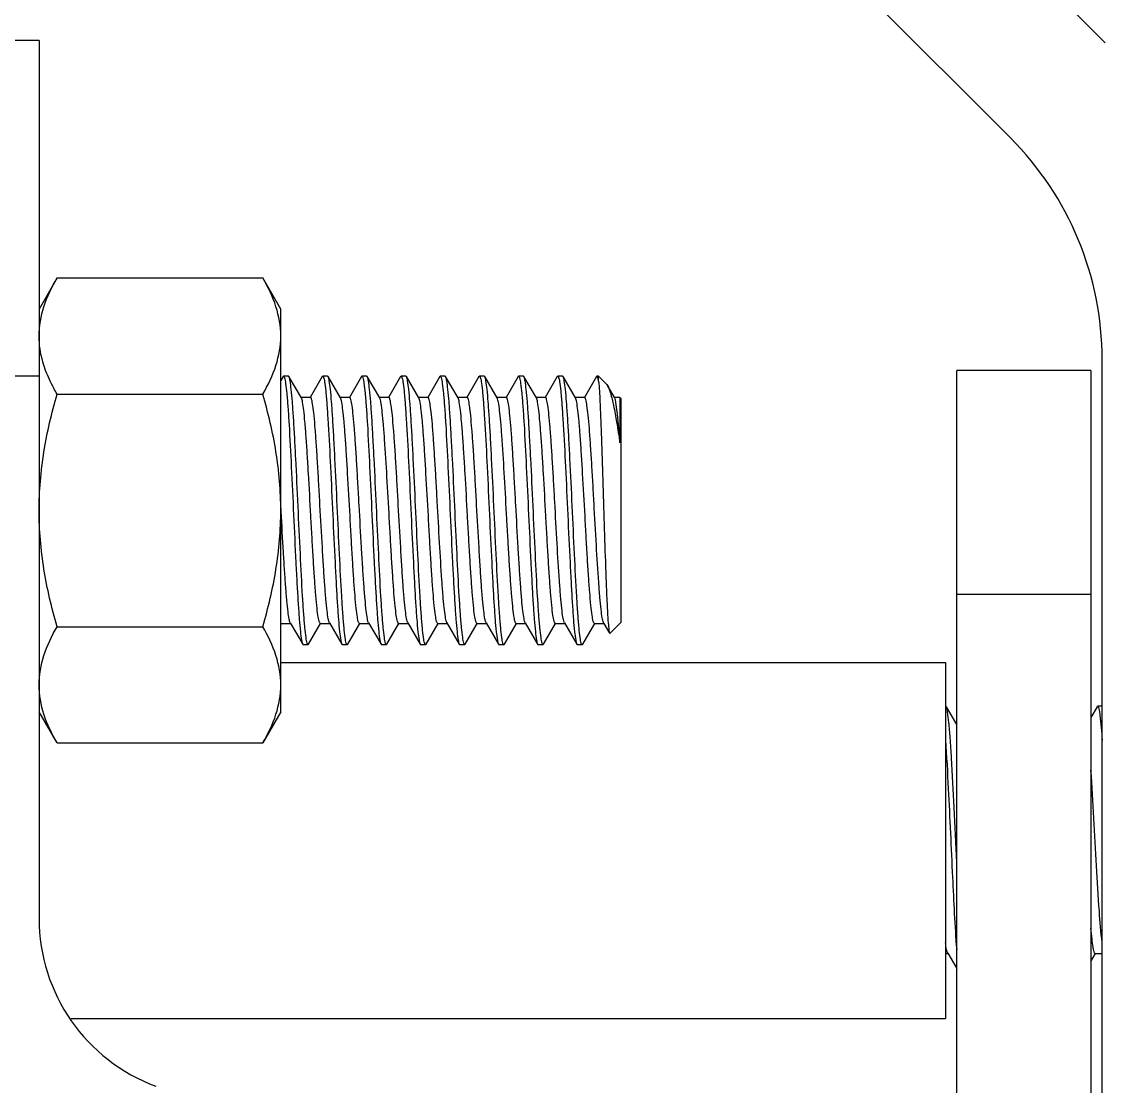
# Model space of a CAD drawing. Extents: x 27938 to 1042331, y -235042 to 1535213.
# Drawn here: x 723188 to 723751, y 765566 to 766119 of the extents above; entities that cross this region are included whole.
import ezdxf

# ---------------------------------------------------------------- set-up
doc = ezdxf.new("R2010")
doc.units = 0
doc.header["$LTSCALE"] = 1000
doc.header["$MEASUREMENT"] = 0

msp = doc.modelspace()

# ---------------------------------------------------------------- linework, layer by layer
at = {"linetype": 'Continuous'}
for p, q in [((723454.42, 766404.04), (723750.63, 766107.84)), ((723701.34, 766058.55), (723405.14, 766354.76)), ((723197.22, 766109.09), (723127.52, 766109.09)), ((723197.22, 766109.09), (723197.22, 765653.4)), ((723206.55, 765985.84), (723197.22, 765969.67)), ((723206.55, 765985.84), (723313.33, 765985.84)), ((723322.67, 765969.67), (723313.33, 765985.84)), ((723322.67, 765760.63), (723322.67, 765969.67)), ((723748.98, 765449.88), (723748.98, 765943.56)), ((723673.47, 765180.75), (723673.47, 765937.75)), ((723743.17, 765937.75), (723673.47, 765937.75)), ((723743.17, 765937.75), (723743.17, 764869.08)), ((723197.22, 765934.85), (723127.52, 765934.85)), ((723323.86, 765934.62), (723322.67, 765932.58)), ((723323.86, 765934.62), (723324.12, 765934.85)), ((723326.66, 765934.85), (723324.12, 765934.85)), ((723326.66, 765934.85), (723324.12, 765934.85)), ((723324.12, 765934.85), (723324.15, 765934.84)), ((723326.92, 765934.62), (723326.66, 765934.85)), ((723333.34, 765923.55), (723326.92, 765934.62)), ((723344.18, 765934.62), (723337.96, 765923.88)), ((723344.18, 765934.62), (723344.44, 765934.85)), ((723346.98, 765934.85), (723344.44, 765934.85)), ((723346.98, 765934.85), (723344.44, 765934.85)), ((723344.44, 765934.85), (723344.48, 765934.84)), ((723347.24, 765934.62), (723346.98, 765934.85)), ((723353.66, 765923.55), (723347.24, 765934.62)), ((723364.51, 765934.62), (723358.28, 765923.88)), ((723364.51, 765934.62), (723364.77, 765934.85)), ((723367.31, 765934.85), (723364.77, 765934.85)), ((723367.31, 765934.85), (723364.77, 765934.85)), ((723364.77, 765934.85), (723364.81, 765934.84)), ((723367.57, 765934.62), (723367.31, 765934.85)), ((723373.99, 765923.55), (723367.57, 765934.62)), ((723384.84, 765934.62), (723378.61, 765923.88)), ((723384.84, 765934.62), (723385.1, 765934.85)), ((723387.64, 765934.85), (723385.1, 765934.85)), ((723387.64, 765934.85), (723385.1, 765934.85)), ((723385.1, 765934.85), (723385.14, 765934.84)), ((723387.9, 765934.62), (723387.64, 765934.85)), ((723394.32, 765923.55), (723387.9, 765934.62)), ((723405.17, 765934.62), (723398.94, 765923.88)), ((723405.17, 765934.62), (723405.43, 765934.85)), ((723407.97, 765934.85), (723405.43, 765934.85)), ((723407.97, 765934.85), (723405.43, 765934.85)), ((723405.43, 765934.85), (723405.47, 765934.84)), ((723408.23, 765934.62), (723407.97, 765934.85)), ((723414.65, 765923.55), (723408.23, 765934.62)), ((723425.5, 765934.62), (723419.27, 765923.88)), ((723425.5, 765934.62), (723425.76, 765934.85)), ((723428.3, 765934.85), (723425.76, 765934.85)), ((723428.3, 765934.85), (723425.76, 765934.85)), ((723425.76, 765934.85), (723425.79, 765934.84)), ((723428.56, 765934.62), (723428.3, 765934.85)), ((723434.98, 765923.55), (723428.56, 765934.62)), ((723445.82, 765934.62), (723439.6, 765923.88)), ((723445.82, 765934.62), (723446.08, 765934.85)), ((723448.62, 765934.85), (723446.08, 765934.85)), ((723448.62, 765934.85), (723446.08, 765934.85)), ((723446.08, 765934.85), (723446.12, 765934.84)), ((723448.88, 765934.62), (723448.62, 765934.85)), ((723455.3, 765923.55), (723448.88, 765934.62)), ((723466.15, 765934.62), (723459.92, 765923.88)), ((723466.15, 765934.62), (723466.41, 765934.85)), ((723468.95, 765934.85), (723466.41, 765934.85)), ((723468.95, 765934.85), (723466.41, 765934.85)), ((723466.41, 765934.85), (723466.45, 765934.84)), ((723469.21, 765934.62), (723468.95, 765934.85)), ((723475.63, 765923.55), (723469.21, 765934.62)), ((723486.48, 765934.62), (723480.25, 765923.88)), ((723486.74, 765934.85), (723486.48, 765934.62)), ((723487.62, 765934.85), (723486.74, 765934.85)), ((723491.55, 765930.91), (723487.62, 765934.85)), ((723487.62, 765932.3), (723487.62, 765934.85)), ((723495.96, 765923.55), (723492.21, 765930.01)), ((723206.55, 765925.5), (723313.33, 765925.5)), ((723338.07, 765923.81), (723333.18, 765923.81)), ((723358.4, 765923.81), (723353.51, 765923.81)), ((723378.73, 765923.81), (723373.84, 765923.81)), ((723374.15, 765923.22), (723373.99, 765923.55)), ((723399.06, 765923.81), (723394.17, 765923.81)), ((723419.38, 765923.81), (723414.49, 765923.81)), ((723439.71, 765923.81), (723434.82, 765923.81)), ((723435.16, 765923.12), (723434.98, 765923.55)), ((723460.04, 765923.81), (723455.15, 765923.81)), ((723480.37, 765923.81), (723475.48, 765923.81)), ((723498.65, 765923.81), (723495.81, 765923.81)), ((723499.23, 765923.23), (723498.65, 765923.81)), ((723498.65, 765923.81), (723498.65, 765900.35)), ((723499.23, 765923.23), (723499.23, 765807.07)), ((723322.83, 765865.16), (723322.67, 765867.99)), ((723322.87, 765864.43), (723322.83, 765865.16)), ((723743.17, 765821.59), (723673.47, 765821.59)), ((723206.55, 765804.81), (723313.33, 765804.81)), ((723322.67, 765805.89), (723322.98, 765806.43)), ((723322.86, 765806.49), (723327.75, 765806.49)), ((723327.6, 765806.76), (723334.02, 765795.68)), ((723337.08, 765795.68), (723343.31, 765806.43)), ((723343.19, 765806.49), (723348.08, 765806.49)), ((723347.93, 765806.76), (723354.35, 765795.68)), ((723357.41, 765795.68), (723363.63, 765806.43)), ((723363.52, 765806.49), (723368.41, 765806.49)), ((723368.26, 765806.76), (723374.68, 765795.68)), ((723377.74, 765795.68), (723383.96, 765806.43)), ((723383.85, 765806.49), (723388.74, 765806.49)), ((723388.58, 765806.76), (723395, 765795.68)), ((723398.06, 765795.68), (723404.29, 765806.43)), ((723404.18, 765806.49), (723409.07, 765806.49)), ((723408.91, 765806.76), (723415.33, 765795.68)), ((723418.39, 765795.68), (723424.62, 765806.43)), ((723424.5, 765806.49), (723429.39, 765806.49)), ((723429.24, 765806.76), (723435.66, 765795.68)), ((723438.72, 765795.68), (723444.95, 765806.43)), ((723444.83, 765806.49), (723449.72, 765806.49)), ((723449.57, 765806.76), (723455.99, 765795.68)), ((723459.05, 765795.68), (723465.27, 765806.43)), ((723465.16, 765806.49), (723470.05, 765806.49)), ((723469.9, 765806.76), (723469.71, 765807.17)), ((723469.9, 765806.76), (723476.32, 765795.68)), ((723479.38, 765795.68), (723485.6, 765806.43)), ((723485.49, 765806.49), (723490.38, 765806.49)), ((723490.22, 765806.76), (723490.12, 765806.96)), ((723490.22, 765806.76), (723490.38, 765806.49)), ((723490.38, 765806.49), (723493.32, 765801.41)), ((723499.23, 765807.07), (723493.5, 765801.34)), ((723493.32, 765801.41), (723493.5, 765801.34)), ((723334.02, 765795.68), (723334.28, 765795.46)), ((723336.82, 765795.46), (723334.28, 765795.46)), ((723336.82, 765795.46), (723334.28, 765795.46)), ((723336.82, 765795.46), (723336.78, 765795.46)), ((723337.08, 765795.68), (723336.82, 765795.46)), ((723354.35, 765795.68), (723354.61, 765795.46)), ((723357.15, 765795.46), (723354.61, 765795.46)), ((723357.15, 765795.46), (723354.61, 765795.46)), ((723357.15, 765795.46), (723357.11, 765795.46)), ((723357.41, 765795.68), (723357.15, 765795.46)), ((723374.68, 765795.68), (723374.94, 765795.46)), ((723377.48, 765795.46), (723374.94, 765795.46)), ((723377.48, 765795.46), (723374.94, 765795.46)), ((723377.48, 765795.46), (723377.44, 765795.46)), ((723377.74, 765795.68), (723377.48, 765795.46)), ((723395, 765795.68), (723395.26, 765795.46)), ((723397.8, 765795.46), (723395.26, 765795.46)), ((723397.8, 765795.46), (723395.26, 765795.46)), ((723397.8, 765795.46), (723397.77, 765795.46)), ((723398.06, 765795.68), (723397.8, 765795.46)), ((723415.33, 765795.68), (723415.59, 765795.46)), ((723418.13, 765795.46), (723415.59, 765795.46)), ((723418.13, 765795.46), (723415.59, 765795.46)), ((723418.13, 765795.46), (723418.09, 765795.46)), ((723418.39, 765795.68), (723418.13, 765795.46)), ((723435.66, 765795.68), (723435.92, 765795.46)), ((723438.46, 765795.46), (723435.92, 765795.46)), ((723438.46, 765795.46), (723435.92, 765795.46)), ((723438.46, 765795.46), (723438.42, 765795.46)), ((723438.72, 765795.68), (723438.46, 765795.46)), ((723455.99, 765795.68), (723456.25, 765795.46)), ((723458.79, 765795.46), (723456.25, 765795.46)), ((723458.79, 765795.46), (723456.25, 765795.46)), ((723458.79, 765795.46), (723458.75, 765795.46)), ((723459.05, 765795.68), (723458.79, 765795.46)), ((723476.32, 765795.68), (723476.58, 765795.46)), ((723479.12, 765795.46), (723476.58, 765795.46)), ((723479.12, 765795.46), (723476.58, 765795.46)), ((723479.12, 765795.46), (723479.08, 765795.46)), ((723479.38, 765795.68), (723479.12, 765795.46)), ((723322.67, 765786.16), (723667.66, 765786.16)), ((723667.66, 765786.16), (723667.66, 765601.47)), ((723668.12, 765763.29), (723667.86, 765763.51)), ((723673.47, 765754.05), (723668.12, 765763.29)), ((723746.37, 765763.29), (723743.17, 765757.76)), ((723746.37, 765763.29), (723746.63, 765763.51)), ((723749.17, 765763.51), (723746.63, 765763.51)), ((723749.17, 765763.51), (723746.63, 765763.51)), ((723206.55, 765744.46), (723197.22, 765760.63)), ((723322.67, 765760.63), (723313.33, 765744.46)), ((723206.55, 765744.46), (723313.33, 765744.46)), ((723667.66, 765635.16), (723669.11, 765635.16)), ((723668.8, 765635.42), (723673.47, 765627.36)), ((723743.17, 765631.08), (723745.53, 765635.16)), ((723745.38, 765635.16), (723748.98, 765635.16)), ((723213.9, 765601.47), (723667.66, 765601.47))]:
    msp.add_line(p, q, dxfattribs=at)
for centre, radius, start, end in [((723586.35, 765943.56), 162.62, 0, 45), ((723290.14, 765653.4), 162.62, 180, 249.6825), ((723290.14, 765653.4), 92.93, 180, 249.6825)]:
    msp.add_arc(centre, radius, start, end, dxfattribs=at)
for points, knots in [([(723197.22, 765955.67), (723197.22, 765960.82), (723199.14, 765971.48), (723203.82, 765981.11), (723206.55, 765985.84)], [0, 0, 0, 0, 0.485069, 1, 1, 1, 1]), ([(723322.67, 765955.67), (723322.67, 765960.82), (723320.74, 765971.48), (723316.07, 765981.11), (723313.33, 765985.84)], [0, 0, 0, 0, 0.485069, 1, 1, 1, 1]), ([(723200.62, 765937.88), (723200.08, 765939.33), (723198.17, 765945.07), (723197.22, 765951.16), (723197.22, 765955.67)], [0, 0, 0, 0, 0.255881, 1, 1, 1, 1]), ([(723313.33, 765925.5), (723316.07, 765930.23), (723320.74, 765939.86), (723322.67, 765950.52), (723322.67, 765955.67)], [0, 0, 0, 0, 0.514931, 1, 1, 1, 1]), ([(723206.55, 765925.5), (723205.97, 765926.51), (723203.74, 765930.51), (723201.81, 765934.68), (723200.62, 765937.88)], [0, 0, 0, 0, 0.255395, 1, 1, 1, 1]), ([(723324.15, 765934.84), (723324.2, 765934.83), (723324.44, 765934.65), (723324.51, 765934.34), (723324.59, 765934.1)], [0, 0, 0, 0, 0.14607, 1, 1, 1, 1]), ([(723324.59, 765934.1), (723324.9, 765933.14), (723325.3, 765930.4), (723325.87, 765925.3), (723326.42, 765918.19), (723327.24, 765905.48), (723328.19, 765886.84), (723329.3, 765862.96), (723330.24, 765842.67), (723331.04, 765827.4), (723331.61, 765817.57), (723332.19, 765809.33), (723332.71, 765802.9), (723333.32, 765798.6), (723333.65, 765796.33), (723334.02, 765795.68)], [0, 0, 0, 0, 0.021893, 0.059338, 0.11121, 0.175832, 0.33449, 0.514559, 0.692469, 0.77323, 0.844901, 0.90513, 0.951948, 0.983856, 1, 1, 1, 1]), ([(723336.35, 765796.2), (723336.04, 765797.16), (723335.64, 765799.9), (723335.07, 765805), (723334.52, 765812.11), (723333.7, 765824.81), (723332.74, 765843.46), (723331.64, 765867.34), (723330.69, 765887.63), (723329.9, 765902.9), (723329.33, 765912.73), (723328.74, 765920.97), (723328.23, 765927.41), (723327.61, 765931.71), (723327.29, 765933.98), (723326.92, 765934.62)], [0, 0, 0, 0, 0.02187, 0.059297, 0.111154, 0.175764, 0.334422, 0.514507, 0.692435, 0.773208, 0.844889, 0.905123, 0.951944, 0.983855, 1, 1, 1, 1]), ([(723344.48, 765934.84), (723344.52, 765934.83), (723344.76, 765934.65), (723344.84, 765934.35), (723344.91, 765934.11)], [0, 0, 0, 0, 0.146483, 1, 1, 1, 1]), ([(723344.91, 765934.11), (723345.22, 765933.15), (723345.62, 765930.42), (723346.19, 765925.32), (723346.74, 765918.22), (723347.57, 765905.51), (723348.52, 765886.87), (723349.63, 765862.98), (723350.57, 765842.69), (723351.37, 765827.42), (723351.94, 765817.58), (723352.52, 765809.34), (723353.04, 765802.9), (723353.65, 765798.6), (723353.97, 765796.33), (723354.35, 765795.68)], [0, 0, 0, 0, 0.021833, 0.05923, 0.111064, 0.175659, 0.33431, 0.514413, 0.692368, 0.773157, 0.844855, 0.905103, 0.951934, 0.983852, 1, 1, 1, 1]), ([(723356.68, 765796.2), (723356.37, 765797.17), (723355.97, 765799.9), (723355.4, 765805.01), (723354.85, 765812.11), (723354.02, 765824.82), (723353.07, 765843.47), (723351.96, 765867.35), (723351.02, 765887.63), (723350.22, 765902.9), (723349.66, 765912.73), (723349.07, 765920.97), (723348.56, 765927.41), (723347.94, 765931.71), (723347.62, 765933.98), (723347.24, 765934.62)], [0, 0, 0, 0, 0.02189, 0.059333, 0.111204, 0.175825, 0.334482, 0.514553, 0.692464, 0.773225, 0.844897, 0.905128, 0.951947, 0.983856, 1, 1, 1, 1]), ([(723364.81, 765934.84), (723364.85, 765934.83), (723365.09, 765934.66), (723365.16, 765934.36), (723365.24, 765934.13)], [0, 0, 0, 0, 0.14739, 1, 1, 1, 1]), ([(723365.24, 765934.13), (723365.55, 765933.17), (723365.94, 765930.45), (723366.52, 765925.37), (723367.07, 765918.28), (723367.89, 765905.58), (723368.84, 765886.93), (723369.95, 765863.04), (723370.89, 765842.73), (723371.69, 765827.45), (723372.26, 765817.6), (723372.85, 765809.35), (723373.36, 765802.91), (723373.98, 765798.6), (723374.3, 765796.33), (723374.68, 765795.68)], [0, 0, 0, 0, 0.021699, 0.058987, 0.110742, 0.175283, 0.333897, 0.514056, 0.692114, 0.772961, 0.844719, 0.905022, 0.951896, 0.98384, 1, 1, 1, 1]), ([(723377.01, 765796.19), (723376.7, 765797.16), (723376.3, 765799.89), (723375.73, 765804.99), (723375.18, 765812.09), (723374.35, 765824.79), (723373.4, 765843.44), (723372.29, 765867.33), (723371.35, 765887.62), (723370.55, 765902.89), (723369.98, 765912.72), (723369.4, 765920.97), (723368.88, 765927.41), (723368.27, 765931.7), (723367.95, 765933.98), (723367.57, 765934.62)], [0, 0, 0, 0, 0.021836, 0.059237, 0.111077, 0.175677, 0.334321, 0.514424, 0.692372, 0.773156, 0.844853, 0.905103, 0.951936, 0.983852, 1, 1, 1, 1]), ([(723385.14, 765934.84), (723385.18, 765934.83), (723385.42, 765934.65), (723385.5, 765934.34), (723385.57, 765934.11)], [0, 0, 0, 0, 0.146196, 1, 1, 1, 1]), ([(723385.57, 765934.11), (723385.88, 765933.14), (723386.28, 765930.41), (723386.85, 765925.31), (723387.4, 765918.2), (723388.22, 765905.49), (723389.18, 765886.85), (723390.28, 765862.96), (723391.23, 765842.68), (723392.02, 765827.41), (723392.59, 765817.58), (723393.18, 765809.34), (723393.69, 765802.9), (723394.31, 765798.6), (723394.63, 765796.33), (723395, 765795.68)], [0, 0, 0, 0, 0.021874, 0.059306, 0.111169, 0.175785, 0.334437, 0.514518, 0.69244, 0.773206, 0.844885, 0.905122, 0.951944, 0.983855, 1, 1, 1, 1]), ([(723397.34, 765796.18), (723397.03, 765797.14), (723396.63, 765799.86), (723396.06, 765804.95), (723395.51, 765812.04), (723394.68, 765824.74), (723393.73, 765843.39), (723392.62, 765867.28), (723391.68, 765887.58), (723390.88, 765902.87), (723390.31, 765912.71), (723389.73, 765920.96), (723389.21, 765927.4), (723388.6, 765931.7), (723388.27, 765933.98), (723387.9, 765934.62)], [0, 0, 0, 0, 0.021728, 0.059039, 0.110811, 0.175364, 0.333989, 0.514137, 0.692171, 0.773007, 0.844751, 0.905041, 0.951904, 0.983842, 1, 1, 1, 1]), ([(723405.47, 765934.84), (723405.51, 765934.83), (723405.75, 765934.65), (723405.83, 765934.34), (723405.9, 765934.1)], [0, 0, 0, 0, 0.146015, 1, 1, 1, 1]), ([(723405.9, 765934.1), (723406.21, 765933.14), (723406.61, 765930.4), (723407.18, 765925.3), (723407.73, 765918.19), (723408.55, 765905.48), (723409.5, 765886.84), (723410.61, 765862.95), (723411.55, 765842.67), (723412.35, 765827.4), (723412.92, 765817.57), (723413.5, 765809.33), (723414.02, 765802.9), (723414.63, 765798.6), (723414.96, 765796.33), (723415.33, 765795.68)], [0, 0, 0, 0, 0.021902, 0.059353, 0.11123, 0.175855, 0.334516, 0.514581, 0.692484, 0.773243, 0.844911, 0.905136, 0.951951, 0.983857, 1, 1, 1, 1]), ([(723417.66, 765796.2), (723417.35, 765797.17), (723416.95, 765799.9), (723416.38, 765805), (723415.83, 765812.11), (723415.01, 765824.82), (723414.06, 765843.46), (723412.95, 765867.35), (723412.01, 765887.63), (723411.21, 765902.9), (723410.64, 765912.73), (723410.06, 765920.97), (723409.54, 765927.41), (723408.92, 765931.71), (723408.6, 765933.98), (723408.23, 765934.62)], [0, 0, 0, 0, 0.021885, 0.059324, 0.11119, 0.175807, 0.334466, 0.514541, 0.692458, 0.773225, 0.8449, 0.90513, 0.951948, 0.983856, 1, 1, 1, 1]), ([(723425.79, 765934.84), (723425.83, 765934.83), (723426.07, 765934.65), (723426.15, 765934.35), (723426.22, 765934.12)], [0, 0, 0, 0, 0.146759, 1, 1, 1, 1]), ([(723426.22, 765934.12), (723426.53, 765933.16), (723426.93, 765930.43), (723427.5, 765925.34), (723428.05, 765918.23), (723428.88, 765905.53), (723429.83, 765886.89), (723430.94, 765863), (723431.88, 765842.7), (723432.68, 765827.43), (723433.25, 765817.59), (723433.83, 765809.34), (723434.35, 765802.9), (723434.96, 765798.6), (723435.29, 765796.33), (723435.66, 765795.68)], [0, 0, 0, 0, 0.021792, 0.059156, 0.110966, 0.175545, 0.334187, 0.514308, 0.692293, 0.7731, 0.844815, 0.905079, 0.951923, 0.983848, 1, 1, 1, 1]), ([(723437.99, 765796.2), (723437.68, 765797.16), (723437.28, 765799.9), (723436.71, 765805), (723436.16, 765812.11), (723435.34, 765824.81), (723434.38, 765843.46), (723433.28, 765867.35), (723432.33, 765887.63), (723431.54, 765902.9), (723430.97, 765912.73), (723430.38, 765920.97), (723429.87, 765927.41), (723429.25, 765931.71), (723428.93, 765933.98), (723428.56, 765934.62)], [0, 0, 0, 0, 0.021878, 0.059312, 0.111177, 0.175794, 0.334448, 0.514526, 0.692445, 0.773211, 0.844888, 0.905123, 0.951945, 0.983855, 1, 1, 1, 1]), ([(723446.12, 765934.84), (723446.16, 765934.83), (723446.4, 765934.65), (723446.48, 765934.35), (723446.55, 765934.12)], [0, 0, 0, 0, 0.146768, 1, 1, 1, 1]), ([(723446.55, 765934.12), (723446.86, 765933.16), (723447.26, 765930.43), (723447.83, 765925.34), (723448.38, 765918.23), (723449.2, 765905.53), (723450.16, 765886.89), (723451.26, 765863), (723452.21, 765842.7), (723453.01, 765827.43), (723453.57, 765817.59), (723454.16, 765809.34), (723454.68, 765802.9), (723455.29, 765798.6), (723455.61, 765796.33), (723455.99, 765795.68)], [0, 0, 0, 0, 0.021791, 0.059155, 0.110967, 0.175548, 0.334182, 0.514304, 0.692288, 0.773093, 0.844809, 0.905077, 0.951923, 0.983848, 1, 1, 1, 1]), ([(723458.32, 765796.19), (723458.01, 765797.14), (723457.61, 765799.87), (723457.04, 765804.96), (723456.49, 765812.06), (723455.67, 765824.76), (723454.71, 765843.41), (723453.61, 765867.3), (723452.66, 765887.6), (723451.87, 765902.87), (723451.3, 765912.71), (723450.71, 765920.96), (723450.2, 765927.4), (723449.58, 765931.7), (723449.26, 765933.98), (723448.88, 765934.62)], [0, 0, 0, 0, 0.021768, 0.059112, 0.11091, 0.17548, 0.33411, 0.514241, 0.692243, 0.773059, 0.844786, 0.905063, 0.951916, 0.983846, 1, 1, 1, 1]), ([(723466.45, 765934.84), (723466.49, 765934.83), (723466.73, 765934.65), (723466.81, 765934.34), (723466.88, 765934.11)], [0, 0, 0, 0, 0.146155, 1, 1, 1, 1]), ([(723466.88, 765934.11), (723467.19, 765933.14), (723467.59, 765930.41), (723468.16, 765925.3), (723468.71, 765918.2), (723469.54, 765905.49), (723470.49, 765886.84), (723471.59, 765862.96), (723472.54, 765842.67), (723473.34, 765827.41), (723473.9, 765817.58), (723474.49, 765809.34), (723475, 765802.9), (723475.62, 765798.6), (723475.94, 765796.33), (723476.32, 765795.68)], [0, 0, 0, 0, 0.02188, 0.059316, 0.111182, 0.1758, 0.334454, 0.51453, 0.692448, 0.773213, 0.844889, 0.905123, 0.951945, 0.983855, 1, 1, 1, 1]), ([(723478.65, 765796.18), (723478.34, 765797.14), (723477.94, 765799.87), (723477.37, 765804.96), (723476.82, 765812.06), (723476, 765824.76), (723475.04, 765843.41), (723473.94, 765867.3), (723472.99, 765887.6), (723472.19, 765902.87), (723471.62, 765912.71), (723471.04, 765920.96), (723470.52, 765927.4), (723469.91, 765931.7), (723469.59, 765933.98), (723469.21, 765934.62)], [0, 0, 0, 0, 0.021766, 0.059108, 0.110903, 0.175472, 0.334108, 0.51424, 0.692244, 0.773062, 0.844789, 0.905064, 0.951915, 0.983846, 1, 1, 1, 1]), ([(723486.99, 765934.64), (723486.95, 765934.7), (723486.89, 765934.79), (723486.78, 765934.85), (723486.74, 765934.85)], [0, 0, 0, 0, 0.595459, 1, 1, 1, 1]), ([(723487.62, 765932.3), (723487.57, 765932.58), (723487.41, 765933.37), (723487.26, 765934.19), (723486.99, 765934.64)], [0, 0, 0, 0, 0.346578, 1, 1, 1, 1]), ([(723487.62, 765932.3), (723487.96, 765928.83), (723488.42, 765919.78), (723489.08, 765903.7), (723489.73, 765883.41), (723490.4, 765861.25), (723490.97, 765842.77), (723491.47, 765829.05), (723491.81, 765820.31), (723492.19, 765813.05), (723492.47, 765807.44), (723492.92, 765803.81), (723493.04, 765801.91), (723493.32, 765801.41)], [0, 0, 0, 0, 0.079873, 0.207357, 0.368394, 0.544526, 0.714953, 0.791458, 0.858883, 0.915067, 0.958179, 0.986787, 1, 1, 1, 1]), ([(723492.21, 765930.01), (723492.92, 765928.79), (723494.06, 765925.32), (723495.57, 765918.94), (723497.12, 765910.34), (723498.13, 765903.89), (723498.65, 765900.35)], [0, 0, 0, 0, 0.139011, 0.356589, 0.647179, 1, 1, 1, 1]), ([(723197.22, 765865.15), (723197.22, 765875.35), (723199, 765895.79), (723203.72, 765915.69), (723206.55, 765925.5)], [0, 0, 0, 0, 0.499896, 1, 1, 1, 1]), ([(723322.67, 765865.15), (723322.67, 765875.35), (723320.89, 765895.79), (723316.16, 765915.69), (723313.33, 765925.5)], [0, 0, 0, 0, 0.499896, 1, 1, 1, 1]), ([(723343.19, 765806.49), (723343.06, 765806.49), (723342.76, 765806.91), (723342.36, 765808.25), (723341.82, 765811.36), (723341.26, 765816.38), (723340.67, 765823.21), (723340.07, 765831.53), (723339.47, 765841.08), (723338.87, 765851.49), (723338.06, 765866.01), (723337.27, 765880.4), (723336.45, 765894.13), (723335.85, 765903.11), (723335.25, 765910.71), (723334.69, 765916.69), (723334.07, 765920.76), (723333.7, 765922.91), (723333.34, 765923.55)], [0, 0, 0, 0, 0.003456, 0.010692, 0.037889, 0.081613, 0.140406, 0.212192, 0.2944, 0.384075, 0.477989, 0.664972, 0.751304, 0.828651, 0.894236, 0.945722, 0.981321, 1, 1, 1, 1]), ([(723347.93, 765806.76), (723347.56, 765807.39), (723347.19, 765809.55), (723346.57, 765813.61), (723346.02, 765819.6), (723345.41, 765827.2), (723344.82, 765836.18), (723343.99, 765849.91), (723343.2, 765864.3), (723342.4, 765878.82), (723341.79, 765889.23), (723341.19, 765898.77), (723340.6, 765907.1), (723340, 765913.93), (723339.45, 765918.94), (723338.9, 765922.05), (723338.5, 765923.4), (723338.21, 765923.81), (723338.07, 765923.81)], [0, 0, 0, 0, 0.01868, 0.054278, 0.105764, 0.171348, 0.248694, 0.335027, 0.52201, 0.615925, 0.705601, 0.787809, 0.859593, 0.918386, 0.962109, 0.989306, 0.996546, 1, 1, 1, 1]), ([(723363.52, 765806.49), (723363.38, 765806.49), (723363.09, 765806.91), (723362.69, 765808.25), (723362.15, 765811.36), (723361.59, 765816.38), (723360.99, 765823.21), (723360.4, 765831.53), (723359.8, 765841.08), (723359.19, 765851.49), (723358.39, 765866.01), (723357.6, 765880.4), (723356.78, 765894.13), (723356.18, 765903.11), (723355.57, 765910.71), (723355.02, 765916.69), (723354.4, 765920.76), (723354.03, 765922.91), (723353.66, 765923.55)], [0, 0, 0, 0, 0.003456, 0.010693, 0.037891, 0.081614, 0.140408, 0.212192, 0.2944, 0.384075, 0.47799, 0.664974, 0.751306, 0.828653, 0.894237, 0.945723, 0.981321, 1, 1, 1, 1]), ([(723368.26, 765806.76), (723367.89, 765807.39), (723367.52, 765809.55), (723366.9, 765813.61), (723366.35, 765819.6), (723365.74, 765827.2), (723365.14, 765836.18), (723364.32, 765849.91), (723363.53, 765864.3), (723362.73, 765878.82), (723362.12, 765889.23), (723361.52, 765898.77), (723360.93, 765907.1), (723360.33, 765913.93), (723359.77, 765918.94), (723359.23, 765922.05), (723358.83, 765923.4), (723358.54, 765923.81), (723358.4, 765923.81)], [0, 0, 0, 0, 0.018679, 0.054277, 0.105763, 0.171348, 0.248694, 0.335027, 0.52201, 0.615925, 0.7056, 0.787807, 0.859593, 0.918386, 0.96211, 0.989308, 0.996544, 1, 1, 1, 1]), ([(723383.85, 765806.49), (723383.71, 765806.49), (723383.42, 765806.89), (723383.03, 765808.2), (723382.49, 765811.21), (723381.95, 765816.08), (723381.36, 765822.72), (723380.78, 765830.82), (723380.18, 765840.13), (723379.59, 765850.31), (723378.79, 765864.59), (723377.85, 765881.87), (723376.87, 765898.16), (723376.03, 765909.3), (723375.46, 765915.55), (723374.87, 765920.01), (723374.46, 765922.39), (723374.15, 765923.22)], [0, 0, 0, 0, 0.003387, 0.010439, 0.0369, 0.079457, 0.136743, 0.2068, 0.287199, 0.375139, 0.467553, 0.652855, 0.817457, 0.884687, 0.938635, 0.97747, 1, 1, 1, 1]), ([(723388.58, 765806.76), (723388.22, 765807.39), (723387.85, 765809.55), (723387.23, 765813.61), (723386.67, 765819.6), (723386.07, 765827.2), (723385.47, 765836.18), (723384.64, 765849.91), (723383.86, 765864.3), (723383.05, 765878.82), (723382.45, 765889.23), (723381.85, 765898.77), (723381.25, 765907.1), (723380.66, 765913.93), (723380.1, 765918.94), (723379.56, 765922.05), (723379.16, 765923.4), (723378.86, 765923.81), (723378.73, 765923.81)], [0, 0, 0, 0, 0.01868, 0.054279, 0.105765, 0.17135, 0.248697, 0.335029, 0.522011, 0.615926, 0.705601, 0.787809, 0.859595, 0.918388, 0.962111, 0.989308, 0.996545, 1, 1, 1, 1]), ([(723404.18, 765806.49), (723404.04, 765806.49), (723403.74, 765806.91), (723403.34, 765808.25), (723402.8, 765811.36), (723402.25, 765816.38), (723401.65, 765823.21), (723401.06, 765831.53), (723400.45, 765841.08), (723399.85, 765851.49), (723399.04, 765866.01), (723398.26, 765880.4), (723397.43, 765894.13), (723396.84, 765903.11), (723396.23, 765910.71), (723395.68, 765916.69), (723395.06, 765920.76), (723394.69, 765922.91), (723394.32, 765923.55)], [0, 0, 0, 0, 0.003455, 0.010692, 0.037889, 0.081612, 0.140406, 0.212191, 0.294399, 0.384075, 0.477989, 0.664972, 0.751304, 0.82865, 0.894235, 0.945722, 0.981321, 1, 1, 1, 1]), ([(723408.69, 765807.27), (723408.39, 765808.16), (723407.97, 765810.65), (723407.39, 765815.26), (723406.83, 765821.6), (723405.99, 765832.81), (723405.02, 765849.09), (723404.08, 765866.3), (723403.29, 765880.48), (723402.7, 765890.57), (723402.11, 765899.78), (723401.53, 765907.79), (723400.94, 765914.35), (723400.4, 765919.15), (723399.87, 765922.13), (723399.48, 765923.42), (723399.19, 765923.81), (723399.06, 765923.81)], [0, 0, 0, 0, 0.024104, 0.064245, 0.119183, 0.187069, 0.352029, 0.536643, 0.62845, 0.715691, 0.795361, 0.864724, 0.921406, 0.963495, 0.989662, 0.996639, 1, 1, 1, 1]), ([(723424.5, 765806.49), (723424.37, 765806.49), (723424.07, 765806.91), (723423.67, 765808.25), (723423.13, 765811.36), (723422.58, 765816.38), (723421.98, 765823.21), (723421.38, 765831.53), (723420.78, 765841.08), (723420.18, 765851.49), (723419.37, 765866.01), (723418.59, 765880.4), (723417.76, 765894.13), (723417.16, 765903.11), (723416.56, 765910.71), (723416.01, 765916.69), (723415.38, 765920.76), (723415.02, 765922.91), (723414.65, 765923.55)], [0, 0, 0, 0, 0.003456, 0.010693, 0.037891, 0.081614, 0.140408, 0.212193, 0.2944, 0.384075, 0.47799, 0.664974, 0.751306, 0.828653, 0.894237, 0.945723, 0.981321, 1, 1, 1, 1]), ([(723429.24, 765806.76), (723428.87, 765807.39), (723428.5, 765809.55), (723427.88, 765813.61), (723427.33, 765819.6), (723426.72, 765827.2), (723426.13, 765836.18), (723425.3, 765849.91), (723424.52, 765864.3), (723423.71, 765878.82), (723423.11, 765889.23), (723422.5, 765898.77), (723421.91, 765907.1), (723421.31, 765913.93), (723420.76, 765918.94), (723420.22, 765922.05), (723419.82, 765923.4), (723419.52, 765923.81), (723419.38, 765923.81)], [0, 0, 0, 0, 0.018679, 0.054277, 0.105763, 0.171347, 0.248694, 0.335027, 0.52201, 0.615925, 0.7056, 0.787807, 0.859592, 0.918386, 0.962109, 0.989307, 0.996544, 1, 1, 1, 1]), ([(723444.83, 765806.49), (723444.7, 765806.49), (723444.41, 765806.89), (723444.01, 765808.19), (723443.48, 765811.18), (723442.94, 765816.02), (723442.35, 765822.61), (723441.77, 765830.66), (723441.18, 765839.92), (723440.59, 765850.05), (723439.79, 765864.28), (723438.85, 765881.52), (723437.88, 765897.81), (723437.04, 765908.99), (723436.47, 765915.28), (723435.89, 765919.82), (723435.47, 765922.27), (723435.16, 765923.12)], [0, 0, 0, 0, 0.003373, 0.010385, 0.036689, 0.078996, 0.13596, 0.205646, 0.285655, 0.373222, 0.465313, 0.650248, 0.815042, 0.882623, 0.937099, 0.976631, 1, 1, 1, 1]), ([(723449.57, 765806.76), (723449.2, 765807.39), (723448.83, 765809.55), (723448.21, 765813.61), (723447.66, 765819.6), (723447.05, 765827.2), (723446.46, 765836.18), (723445.63, 765849.91), (723444.84, 765864.3), (723444.04, 765878.82), (723443.43, 765889.23), (723442.83, 765898.77), (723442.24, 765907.1), (723441.64, 765913.93), (723441.09, 765918.94), (723440.54, 765922.05), (723440.14, 765923.4), (723439.85, 765923.81), (723439.71, 765923.81)], [0, 0, 0, 0, 0.01868, 0.054279, 0.105765, 0.17135, 0.248697, 0.335029, 0.522011, 0.615925, 0.705601, 0.787809, 0.859595, 0.918388, 0.962111, 0.989308, 0.996545, 1, 1, 1, 1]), ([(723465.16, 765806.49), (723465.02, 765806.49), (723464.73, 765806.91), (723464.33, 765808.25), (723463.79, 765811.36), (723463.23, 765816.38), (723462.63, 765823.21), (723462.04, 765831.53), (723461.44, 765841.08), (723460.83, 765851.49), (723460.03, 765866.01), (723459.24, 765880.4), (723458.42, 765894.13), (723457.82, 765903.11), (723457.21, 765910.71), (723456.66, 765916.69), (723456.04, 765920.76), (723455.67, 765922.91), (723455.3, 765923.55)], [0, 0, 0, 0, 0.003455, 0.010692, 0.037889, 0.081612, 0.140405, 0.212191, 0.294399, 0.384075, 0.477989, 0.664971, 0.751303, 0.82865, 0.894235, 0.945721, 0.98132, 1, 1, 1, 1]), ([(723469.71, 765807.17), (723469.4, 765808.02), (723468.99, 765810.46), (723468.4, 765814.99), (723467.84, 765821.28), (723467, 765832.46), (723466.02, 765848.74), (723465.08, 765865.99), (723464.29, 765880.22), (723463.69, 765890.36), (723463.1, 765899.62), (723462.52, 765907.68), (723461.93, 765914.28), (723461.39, 765919.12), (723460.86, 765922.12), (723460.46, 765923.41), (723460.17, 765923.81), (723460.04, 765923.81)], [0, 0, 0, 0, 0.023269, 0.062718, 0.117132, 0.184671, 0.349442, 0.534421, 0.62655, 0.714161, 0.794217, 0.863947, 0.920949, 0.963286, 0.989608, 0.996625, 1, 1, 1, 1]), ([(723485.49, 765806.49), (723485.35, 765806.49), (723485.06, 765806.91), (723484.65, 765808.25), (723484.11, 765811.36), (723483.56, 765816.38), (723482.96, 765823.21), (723482.37, 765831.53), (723481.76, 765841.08), (723481.16, 765851.49), (723480.36, 765866.01), (723479.57, 765880.4), (723478.74, 765894.13), (723478.15, 765903.11), (723477.54, 765910.71), (723476.99, 765916.69), (723476.37, 765920.76), (723476, 765922.91), (723475.63, 765923.55)], [0, 0, 0, 0, 0.003455, 0.010693, 0.037891, 0.081614, 0.140407, 0.212192, 0.2944, 0.384075, 0.47799, 0.664974, 0.751306, 0.828653, 0.894237, 0.945723, 0.981321, 1, 1, 1, 1]), ([(723490.12, 765806.96), (723489.79, 765807.72), (723489.39, 765810.03), (723488.79, 765814.36), (723488.23, 765820.51), (723487.38, 765831.6), (723486.4, 765847.9), (723485.45, 765865.23), (723484.65, 765879.59), (723484.05, 765889.85), (723483.46, 765899.24), (723482.87, 765907.42), (723482.28, 765914.12), (723481.73, 765919.04), (723481.19, 765922.09), (723480.79, 765923.41), (723480.5, 765923.81), (723480.37, 765923.81)], [0, 0, 0, 0, 0.021222, 0.058965, 0.112084, 0.178762, 0.343059, 0.528931, 0.621852, 0.710377, 0.791385, 0.862024, 0.919818, 0.962768, 0.989477, 0.996588, 1, 1, 1, 1]), ([(723498.65, 765900.35), (723498.45, 765903.33), (723498.04, 765908.65), (723497.45, 765915.61), (723496.76, 765920.32), (723496.38, 765922.83), (723495.96, 765923.55)], [0, 0, 0, 0, 0.382915, 0.68479, 0.89301, 1, 1, 1, 1]), ([(723206.55, 765804.81), (723203.72, 765814.61), (723199, 765834.52), (723197.22, 765854.95), (723197.22, 765865.15)], [0, 0, 0, 0, 0.500104, 1, 1, 1, 1]), ([(723313.33, 765804.81), (723316.16, 765814.61), (723320.89, 765834.52), (723322.67, 765854.95), (723322.67, 765865.15)], [0, 0, 0, 0, 0.500104, 1, 1, 1, 1]), ([(723327.6, 765806.76), (723327.25, 765807.36), (723326.89, 765809.37), (723326.3, 765813.17), (723325.76, 765818.76), (723325.18, 765825.86), (723324.61, 765834.29), (723323.81, 765847.28), (723323.25, 765857.45), (723322.87, 765864.43)], [0, 0, 0, 0, 0.035817, 0.103405, 0.201006, 0.325505, 0.472815, 0.638061, 1, 1, 1, 1]), ([(723197.22, 765774.64), (723197.22, 765779.79), (723199.14, 765790.45), (723203.82, 765800.07), (723206.55, 765804.81)], [0, 0, 0, 0, 0.485069, 1, 1, 1, 1]), ([(723322.67, 765774.64), (723322.67, 765779.79), (723320.74, 765790.45), (723316.07, 765800.07), (723313.33, 765804.81)], [0, 0, 0, 0, 0.485069, 1, 1, 1, 1]), ([(723322.86, 765806.49), (723322.83, 765806.49), (723322.75, 765806.52), (723322.7, 765806.57), (723322.67, 765806.6)], [0, 0, 0, 0, 0.445368, 1, 1, 1, 1]), ([(723336.78, 765795.46), (723336.74, 765795.47), (723336.5, 765795.66), (723336.42, 765795.96), (723336.35, 765796.2)], [0, 0, 0, 0, 0.146229, 1, 1, 1, 1]), ([(723357.11, 765795.46), (723357.07, 765795.47), (723356.83, 765795.66), (723356.75, 765795.96), (723356.68, 765796.2)], [0, 0, 0, 0, 0.146092, 1, 1, 1, 1]), ([(723377.44, 765795.46), (723377.4, 765795.47), (723377.16, 765795.66), (723377.08, 765795.96), (723377.01, 765796.19)], [0, 0, 0, 0, 0.146465, 1, 1, 1, 1]), ([(723397.77, 765795.46), (723397.72, 765795.47), (723397.49, 765795.65), (723397.41, 765795.95), (723397.34, 765796.18)], [0, 0, 0, 0, 0.147196, 1, 1, 1, 1]), ([(723418.09, 765795.46), (723418.05, 765795.47), (723417.81, 765795.66), (723417.73, 765795.96), (723417.66, 765796.2)], [0, 0, 0, 0, 0.146127, 1, 1, 1, 1]), ([(723438.42, 765795.46), (723438.38, 765795.47), (723438.14, 765795.66), (723438.06, 765795.96), (723437.99, 765796.2)], [0, 0, 0, 0, 0.146169, 1, 1, 1, 1]), ([(723458.75, 765795.46), (723458.71, 765795.47), (723458.47, 765795.65), (723458.39, 765795.95), (723458.32, 765796.19)], [0, 0, 0, 0, 0.146926, 1, 1, 1, 1]), ([(723479.08, 765795.46), (723479.04, 765795.47), (723478.8, 765795.65), (723478.72, 765795.95), (723478.65, 765796.18)], [0, 0, 0, 0, 0.146938, 1, 1, 1, 1]), ([(723206.55, 765744.46), (723203.82, 765749.2), (723199.14, 765758.82), (723197.22, 765769.48), (723197.22, 765774.64)], [0, 0, 0, 0, 0.514931, 1, 1, 1, 1]), ([(723313.33, 765744.46), (723316.07, 765749.2), (723320.74, 765758.82), (723322.67, 765769.48), (723322.67, 765774.64)], [0, 0, 0, 0, 0.514931, 1, 1, 1, 1]), ([(723673.47, 765682.41), (723673.02, 765691.94), (723672.19, 765710.04), (723671.14, 765731.62), (723670.19, 765746.32), (723669.62, 765754.35), (723668.89, 765759.68), (723668.57, 765762.5), (723668.12, 765763.29)], [0, 0, 0, 0, 0.352979, 0.670269, 0.798336, 0.89849, 0.966549, 1, 1, 1, 1]), ([(723746.63, 765763.51), (723746.69, 765763.51), (723746.84, 765763.4), (723746.91, 765763.25), (723746.96, 765763.16)], [0, 0, 0, 0, 0.372755, 1, 1, 1, 1]), ([(723746.96, 765763.16), (723747, 765763.06), (723747.2, 765762.51), (723747.32, 765761.94), (723747.41, 765761.47)], [0, 0, 0, 0, 0.179445, 1, 1, 1, 1]), ([(723747.41, 765761.47), (723747.57, 765760.64), (723748.31, 765755.49), (723748.67, 765750.29), (723748.98, 765745.95)], [0, 0, 0, 0, 0.162909, 1, 1, 1, 1]), ([(723667.66, 765745.96), (723668.25, 765737.55), (723669.5, 765713.83), (723671.15, 765677.54), (723672.47, 765649.66), (723673.47, 765637.13)], [0, 0, 0, 0, 0.231876, 0.654001, 1, 1, 1, 1]), ([(723748.98, 765640.91), (723748.29, 765646.3), (723747.32, 765659.55), (723745.51, 765689.34), (723744.33, 765713.75), (723743.17, 765730.28)], [0, 0, 0, 0, 0.181921, 0.444719, 1, 1, 1, 1]), ([(723745.38, 765635.16), (723745.04, 765635.16), (723744.63, 765636.75), (723744.16, 765638.91), (723743.64, 765643.23), (723743.33, 765646.42), (723743.17, 765648.3)], [0, 0, 0, 0, 0.07557, 0.268534, 0.579327, 1, 1, 1, 1]), ([(723668.47, 765636.3), (723668.39, 765636.57), (723668.04, 765638.09), (723667.83, 765639.65), (723667.66, 765640.92)], [0, 0, 0, 0, 0.181659, 1, 1, 1, 1]), ([(723668.8, 765635.42), (723668.73, 765635.54), (723668.61, 765635.83), (723668.52, 765636.12), (723668.47, 765636.3)], [0, 0, 0, 0, 0.424647, 1, 1, 1, 1])]:
    msp.add_open_spline(points, degree=3, knots=knots, dxfattribs=at)
for points in [[(723491.55, 765930.91), (723491.82, 765930.65), (723492.02, 765930.34), (723492.21, 765930.01)], [(723408.91, 765806.76), (723408.82, 765806.92), (723408.75, 765807.09), (723408.69, 765807.27)]]:
    msp.add_open_spline(points, degree=3, dxfattribs=at)

doc.saveas('drawing.dxf')
